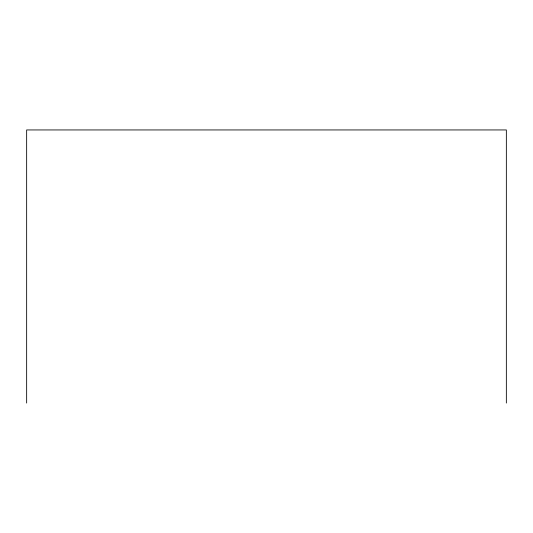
<?xml version="1.0" encoding="UTF-8"?>
<svg xmlns="http://www.w3.org/2000/svg" width="533" height="533" viewBox="0 0 533 533"><rect width="100%" height="100%" fill="white"/><g stroke="black" fill="none" stroke-linecap="round" stroke-linejoin="round"><path stroke-width="0.8" d="M506.35 403.055L506.35 129.945L26.65 129.945L26.65 403.055"/></g></svg>
